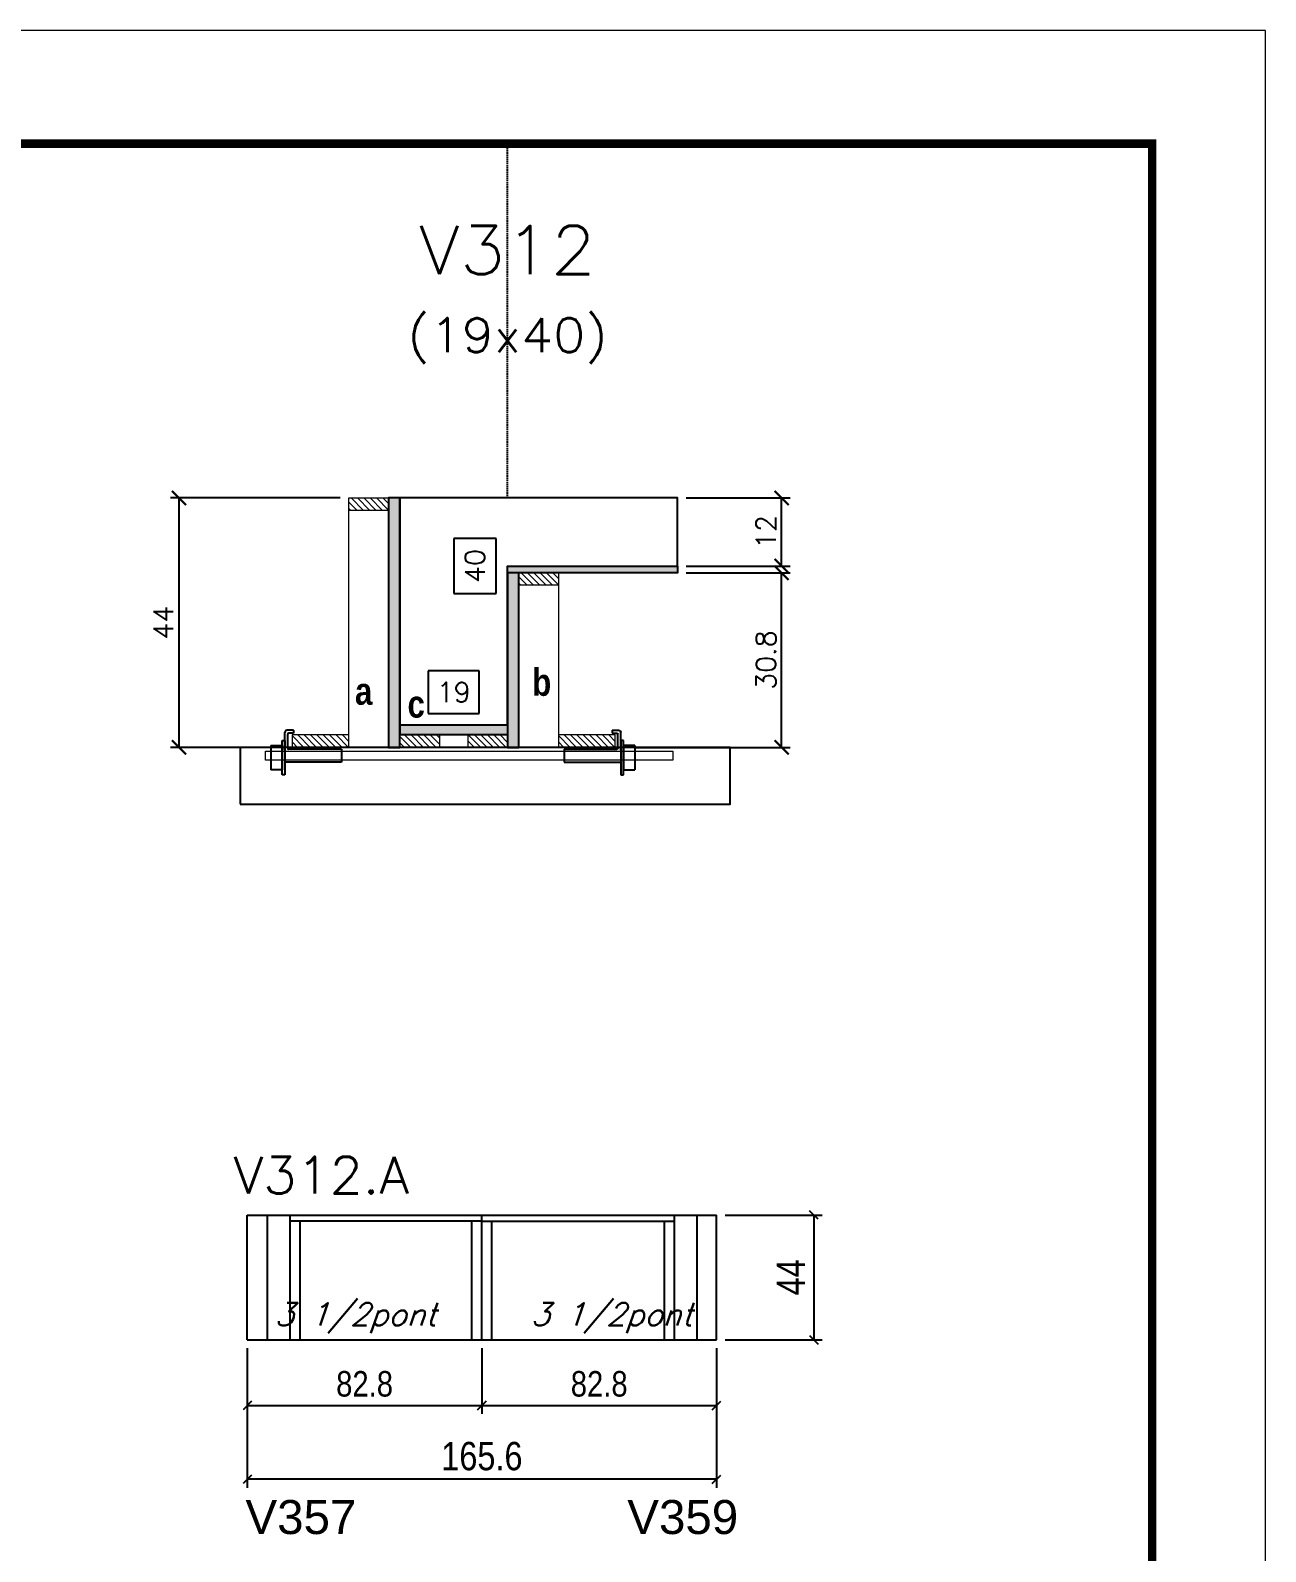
# Model space of a CAD drawing. Extents: x 137137 to 143418, y 10464 to 34486.
# Drawn here: x 141370 to 141806, y 32800 to 33337 of the extents above; entities that cross this region are included whole.
import ezdxf
from ezdxf.enums import TextEntityAlignment as Align

# ---------------------------------------------------------------- set-up
doc = ezdxf.new("R2010")
doc.units = 0
doc.linetypes.add('DASHED', pattern=[0.75, 0.5, -0.25])
doc.linetypes.add('HIDDEN', pattern=[0.375, 0.25, -0.125])
for name, color, linetype in [('5', 5, 'Continuous'), ('barrote', 251, 'Continuous'), ('COTA', 241, 'Continuous'), ('Cota Seção (2x)', 4, 'Continuous'), ('detalhes', 4, 'Continuous'), ('Painéis', 200, 'Continuous'), ('presilha', 1, 'Continuous'), ('SARR_2.2x7', 40, 'Continuous'), ('SARR_3.5x7', 81, 'Continuous'), ('texto', 7, 'Continuous'), ('Texto de Titulo', 7, 'Continuous'), ('Texto Qtd Sarr', 242, 'Continuous')]:
    doc.layers.add(name, color=color, linetype=linetype)
for name, color, linetype, lineweight in [('CONCRETO', 251, 'Continuous', 25), ('Escoras', 2, 'Continuous', 25), ('Folhas', 255, 'Continuous', 9), ('Hachura', 251, 'Continuous', 9), ('Madeira', 126, 'Continuous', 18), ('SARRAFO DE PRESSAO', 251, 'DASHED', 9), ('SCO-___-LAJ', 2, 'Continuous', 0), ('Texto Seção', 7, 'Continuous', 15)]:
    doc.layers.add(name, color=color, linetype=linetype, lineweight=lineweight)
doc.styles.add('COTA TECNICA', font='techl___.ttf', dxfattribs={"height": 10})
doc.styles.add('COTA TECNICA-50', font='techl___.ttf', dxfattribs={"height": 9})
doc.styles.add('REGUA-120', font='ROMANS.shx', dxfattribs={"height": 15})
doc.styles.add('Romans', font='romans.shx')
doc.styles.get("Standard").update_dxf_attribs({"font": 'arial.ttf'})
doc.styles.add('TECNICA', font='techb___.ttf', dxfattribs={"height": 10})
doc.dimstyles.new('COTA PAINEL-50', dxfattribs={"dimtxt": 9, "dimasz": 3, "dimexe": 3, "dimexo": 3, "dimgap": 3, "dimtad": 1, "dimdec": 1, "dimzin": 12, "dimdsep": 46, "dimtxsty": 'COTA TECNICA-50', "dimblk1": 'OBLIQUE', "dimblk2": 'OBLIQUE', "dimsah": 1, "dimcen": 0.9, "dimclrd": 4, "dimclre": 4, "dimclrt": 240, "dimadec": 1, "dimazin": 3, "dimtfac": 1, "dimtdec": 1, "dimtmove": 0, "dimatfit": 3, "dimfxl": 1, "dimtolj": 1, "dimtzin": 12, "dimarcsym": 0})
doc.dimstyles.new('Cota Seção (2x)', dxfattribs={"dimtxt": 7, "dimasz": 5, "dimexe": 3, "dimexo": 3, "dimgap": 2, "dimtad": 3, "dimdec": 1, "dimlfac": 0.5, "dimzin": 12, "dimdsep": 46, "dimtxsty": 'Romans', "dimblk": 'ARCHTICK', "dimcen": 0, "dimclrd": 4, "dimclre": 4, "dimclrt": 1, "dimadec": 1, "dimazin": 3, "dimtfac": 1, "dimtdec": 1, "dimtmove": 0, "dimatfit": 3, "dimldrblk": 'OBLIQUE', "dimfxl": 1, "dimtolj": 1, "dimtzin": 12, "dimarcsym": 0})
doc.dimstyles.new('Cota Seção interna', dxfattribs={"dimtxt": 7, "dimasz": 6, "dimexe": 0.18, "dimexo": 2, "dimgap": -4, "dimtad": 3, "dimdec": 1, "dimlfac": 0.5, "dimzin": 12, "dimdsep": 46, "dimtxsty": 'Romans', "dimblk": 'ARCHTICK', "dimcen": 0.09, "dimse1": 1, "dimse2": 1, "dimsd1": 1, "dimsd2": 1, "dimclrd": 180, "dimclre": 5, "dimclrt": 1, "dimadec": 0, "dimazin": 3, "dimtfac": 1, "dimtdec": 1, "dimtofl": 0, "dimtmove": 0, "dimatfit": 3, "dimldrblk": 'ARCHTICK', "dimfxl": 1, "dimtolj": 1, "dimtzin": 0, "dimarcsym": 0})
doc.dimstyles.new('PAINEL', dxfattribs={"dimtxt": 10, "dimasz": 3, "dimexe": 3, "dimexo": 3, "dimgap": 3, "dimtad": 1, "dimdec": 1, "dimzin": 12, "dimdsep": 46, "dimtxsty": 'COTA TECNICA', "dimblk1": 'OBLIQUE', "dimblk2": 'OBLIQUE', "dimsah": 1, "dimcen": 0.9, "dimclrd": 4, "dimclre": 4, "dimclrt": 240, "dimadec": 1, "dimazin": 3, "dimtfac": 1, "dimtdec": 1, "dimtmove": 0, "dimatfit": 3, "dimfxl": 1, "dimtolj": 1, "dimtzin": 12, "dimarcsym": 0})

# ---------------------------------------------------------------- blocks, each defined once
blk = doc.blocks.new('9999999999')
at = {"layer": 'Folhas'}
blk.add_lwpolyline([(98138.98, 34190.21), (99623.98, 34190.21), (99623.98, 35240.21), (98138.98, 35240.21)], close=True, dxfattribs=at)
at = {"layer": 'Folhas', "color": 30, "const_width": 3}
blk.add_lwpolyline([(98213.98, 34230.21), (99583.98, 34230.21), (99583.98, 35200.21), (98213.98, 35200.21)], close=True, dxfattribs=at)
blk = doc.blocks.new('titulo1')
at = {"layer": 'Defpoints', "color": 252, "linetype": 'HIDDEN', "ltscale": 2}
blk.add_line((0, 0), (0, 125), dxfattribs=at)
at = {"layer": 'Defpoints', "style": 'Romans', "oblique": 15}
blk.add_attdef('FOLHA', text='', height=10, dxfattribs=at).set_placement((0, 15.58), align=Align.MIDDLE_CENTER)
at = {"layer": 'Texto Qtd Sarr', "color": 3, "style": 'Romans', "oblique": 15}
for tag, height, p in [('TITULO', 17, (0, 71.45)), ('SEÇÃO', 12, (0, 41.55))]:
    blk.add_attdef(tag, text='', height=height, dxfattribs=at).set_placement(p, align=Align.MIDDLE_CENTER)
blk = doc.blocks.new('_ArchTick')
at = {"color": 0, "linetype": 'ByBlock', "const_width": 0.15}
blk.add_lwpolyline([(-0.5, -0.5), (0.5, 0.5)], dxfattribs=at)
blk = doc.blocks.new('*D556')
at = {"layer": 'COTA', "color": 4, "lineweight": -2, "transparency": 16777216}
for p, q in [((141601.26, 33145.8), (141637.98, 33145.8)), ((141634.98, 33084.2), (141634.98, 33145.8)), ((141583.66, 33084.2), (141637.98, 33084.2))]:
    blk.add_line(p, q, dxfattribs=at)
at = {"layer": 'Defpoints', "color": 0, "transparency": 16777216}
for p in [(141598.26, 33145.8), (141634.98, 33145.8), (141580.66, 33084.2)]:
    blk.add_point(p, dxfattribs=at)
at = {"layer": 'COTA', "color": 4, "lineweight": -2, "transparency": 16777216, "xscale": 5, "yscale": 5, "zscale": 5}
for p, rotation in [((141634.98, 33145.8), 90), ((141634.98, 33084.2), 270)]:
    blk.add_blockref('_ArchTick', p, dxfattribs=dict(at, rotation=rotation))
at = {"layer": 'COTA', "color": 1, "transparency": 16777216, "insert": (141629.48, 33115), "char_height": 7, "attachment_point": 5, "rotation": 90, "style": 'Romans'}
blk.add_mtext('\\A1;30.8', dxfattribs=at)
blk = doc.blocks.new('_Oblique')
at = {"color": 0, "linetype": 'ByBlock', "lineweight": -2}
blk.add_line((-0.5, -0.5), (0.5, 0.5), dxfattribs=at)
blk = doc.blocks.new('*D557')
at = {"layer": 'COTA', "color": 4, "lineweight": -2, "transparency": 16777216}
for p, q in [((141601.26, 33172.2), (141637.98, 33172.2)), ((141634.98, 33148.2), (141634.98, 33172.2)), ((141601.26, 33148.2), (141637.98, 33148.2))]:
    blk.add_line(p, q, dxfattribs=at)
at = {"layer": 'Defpoints', "color": 0, "transparency": 16777216}
for p in [(141598.26, 33172.2), (141634.98, 33172.2), (141598.26, 33148.2)]:
    blk.add_point(p, dxfattribs=at)
at = {"layer": 'COTA', "color": 4, "lineweight": -2, "transparency": 16777216, "xscale": 5, "yscale": 5, "zscale": 5}
for p, rotation in [((141634.98, 33172.2), 90), ((141634.98, 33148.2), 270)]:
    blk.add_blockref('_ArchTick', p, dxfattribs=dict(at, rotation=rotation))
at = {"layer": 'COTA', "color": 1, "transparency": 16777216, "insert": (141629.48, 33160.2), "char_height": 7, "attachment_point": 5, "rotation": 90, "style": 'Romans'}
blk.add_mtext('\\A1;12', dxfattribs=at)
blk = doc.blocks.new('*D558')
at = {"layer": 'Cota Seção (2x)', "color": 180, "lineweight": -2, "transparency": 16777216}
for p, q in [((141534.26, 33157.87), (141519.26, 33157.87)), ((141519.26, 33157.87), (141519.26, 33138.53)), ((141534.26, 33138.53), (141534.26, 33157.87)), ((141519.26, 33138.53), (141534.26, 33138.53))]:
    blk.add_line(p, q, dxfattribs=at)
at = {"layer": 'Defpoints', "color": 0, "transparency": 16777216}
for p in [(141538.26, 33172.2), (141538.26, 33172.2), (141538.26, 33092.2)]:
    blk.add_point(p, dxfattribs=at)
at = {"layer": 'Cota Seção (2x)', "color": 1, "transparency": 16777216, "insert": (141526.76, 33148.2), "char_height": 7, "attachment_point": 5, "rotation": 90, "style": 'Romans'}
blk.add_mtext('\\A1;40', dxfattribs=at)
blk = doc.blocks.new('PRESILHA METÁLICA 1')
at = {"layer": 'presilha'}
for p, q in [((7.5, 10.64), (7.5, 19.86)), ((12, 21), (8.64, 21)), ((9, 11.57), (9, 18.93)), ((12, 19.5), (9.57, 19.5)), ((12, 21), (12, 19.5)), ((0, 13), (6, 13)), ((0, 13), (0, 0)), ((6, 15.5), (7.5, 15.5)), ((6, -2.5), (6, 15.5)), ((6, 13), (6, 0)), ((7.5, 15.5), (7.5, -2.5)), ((37.5, 11), (9.57, 11)), ((37.5, 11), (37.5, 4.1)), ((6, 0), (0, 0)), ((37.5, 4.1), (7.5, 4.1)), ((7.5, -2.5), (6, -2.5))]:
    blk.add_line(p, q, dxfattribs=at)
for centre, radius, start, end in [((8.64, 19.86), 1.14, 90, 180), ((9.57, 18.93), 0.57, 90, 180), ((9.57, 11.57), 0.57, 180, 270)]:
    blk.add_arc(centre, radius, start, end, dxfattribs=at)
blk = doc.blocks.new('*D559')
at = {"layer": 'Cota Seção (2x)', "color": 180, "lineweight": -2, "transparency": 16777216}
for p, q in [((141528.26, 33111.2), (141510.26, 33111.2)), ((141510.26, 33111.2), (141510.26, 33096.2)), ((141528.26, 33096.2), (141528.26, 33111.2)), ((141510.26, 33096.2), (141528.26, 33096.2))]:
    blk.add_line(p, q, dxfattribs=at)
at = {"layer": 'Defpoints', "color": 0, "transparency": 16777216}
for p in [(141538.26, 33092.2), (141500.26, 33084.2), (141538.26, 33084.2)]:
    blk.add_point(p, dxfattribs=at)
at = {"layer": 'Cota Seção (2x)', "color": 1, "transparency": 16777216, "insert": (141519.26, 33103.7), "char_height": 7, "attachment_point": 5, "style": 'Romans'}
blk.add_mtext('\\A1;19', dxfattribs=at)
blk = doc.blocks.new('*D560')
at = {"layer": 'COTA', "color": 4, "lineweight": -2, "transparency": 16777216}
for p, q in [((141479.26, 33172.2), (141419.29, 33172.2)), ((141422.29, 33172.2), (141422.29, 33084.2)), ((141479.26, 33084.2), (141419.29, 33084.2))]:
    blk.add_line(p, q, dxfattribs=at)
at = {"layer": 'Defpoints', "color": 0, "transparency": 16777216}
for p in [(141482.26, 33172.2), (141422.29, 33084.2), (141482.26, 33084.2)]:
    blk.add_point(p, dxfattribs=at)
at = {"layer": 'COTA', "color": 4, "lineweight": -2, "transparency": 16777216, "xscale": 5, "yscale": 5, "zscale": 5}
for p, rotation in [((141422.29, 33172.2), 90), ((141422.29, 33084.2), 270)]:
    blk.add_blockref('_ArchTick', p, dxfattribs=dict(at, rotation=rotation))
at = {"layer": 'COTA', "color": 1, "transparency": 16777216, "insert": (141416.79, 33128.2), "char_height": 7, "attachment_point": 5, "rotation": 90, "style": 'Romans'}
blk.add_mtext('\\A1;44', dxfattribs=at)
blk = doc.blocks.new('*D563')
at = {"layer": 'COTA', "color": 4, "linetype": 'ByBlock', "lineweight": -2, "transparency": 16777216}
for p, q in [((141446.42, 32872.15), (141446.42, 32822.92)), ((141612.02, 32872.15), (141612.02, 32822.92)), ((141612.02, 32825.92), (141446.42, 32825.92))]:
    blk.add_line(p, q, dxfattribs=at)
at = {"layer": 'Defpoints', "color": 0, "linetype": 'ByBlock', "transparency": 16777216}
for p in [(141446.42, 32875.15), (141612.02, 32875.15), (141446.42, 32825.92)]:
    blk.add_point(p, dxfattribs=at)
at = {"layer": 'COTA', "color": 4, "linetype": 'ByBlock', "lineweight": -2, "transparency": 16777216, "xscale": 3, "yscale": 3, "zscale": 3, "rotation": 180}
blk.add_blockref('_Oblique', (141446.42, 32825.92), dxfattribs=at)
at = {"layer": 'COTA', "color": 4, "linetype": 'ByBlock', "lineweight": -2, "transparency": 16777216, "xscale": 3, "yscale": 3, "zscale": 3}
blk.add_blockref('_Oblique', (141612.02, 32825.92), dxfattribs=at)
at = {"layer": 'COTA', "color": 240, "linetype": 'ByBlock', "transparency": 16777216, "insert": (141529.22, 32834.03), "char_height": 10, "attachment_point": 5, "style": 'COTA TECNICA'}
blk.add_mtext('\\A1;165.6', dxfattribs=at)
blk = doc.blocks.new('*D561')
at = {"layer": 'COTA', "color": 4, "linetype": 'ByBlock', "lineweight": -2, "transparency": 16777216}
for p, q in [((141615.02, 32919.15), (141649.35, 32919.15)), ((141646.35, 32919.15), (141646.35, 32875.15)), ((141615.02, 32875.15), (141649.35, 32875.15))]:
    blk.add_line(p, q, dxfattribs=at)
at = {"layer": 'Defpoints', "color": 0, "linetype": 'ByBlock', "transparency": 16777216}
for p in [(141612.02, 32919.15), (141612.02, 32875.15), (141646.35, 32875.15)]:
    blk.add_point(p, dxfattribs=at)
at = {"layer": 'COTA', "color": 4, "linetype": 'ByBlock', "lineweight": -2, "transparency": 16777216, "xscale": 3, "yscale": 3, "zscale": 3}
for p, rotation in [((141646.35, 32919.15), 90), ((141646.35, 32875.15), 270)]:
    blk.add_blockref('_Oblique', p, dxfattribs=dict(at, rotation=rotation))
at = {"layer": 'COTA', "color": 240, "linetype": 'ByBlock', "transparency": 16777216, "insert": (141638.28, 32897.15), "char_height": 10, "attachment_point": 5, "rotation": 90, "style": 'COTA TECNICA'}
blk.add_mtext('\\A1;44', dxfattribs=at)
blk = doc.blocks.new('*D564')
at = {"layer": 'Defpoints', "color": 0, "linetype": 'ByBlock', "transparency": 16777216}
for p in [(141446.42, 32875.15), (141529.22, 32875.15), (141529.22, 32851.96)]:
    blk.add_point(p, dxfattribs=at)
at = {"layer": 'Escoras', "color": 4, "linetype": 'ByBlock', "lineweight": -2, "transparency": 16777216}
for p, q in [((141446.42, 32872.15), (141446.42, 32848.96)), ((141529.22, 32872.15), (141529.22, 32848.96)), ((141446.42, 32851.96), (141529.22, 32851.96))]:
    blk.add_line(p, q, dxfattribs=at)
at = {"layer": 'Escoras', "color": 4, "linetype": 'ByBlock', "lineweight": -2, "transparency": 16777216, "xscale": 3, "yscale": 3, "zscale": 3, "rotation": 180}
blk.add_blockref('_Oblique', (141446.42, 32851.96), dxfattribs=at)
at = {"layer": 'Escoras', "color": 4, "linetype": 'ByBlock', "lineweight": -2, "transparency": 16777216, "xscale": 3, "yscale": 3, "zscale": 3}
blk.add_blockref('_Oblique', (141529.22, 32851.96), dxfattribs=at)
at = {"layer": 'Escoras', "color": 240, "linetype": 'ByBlock', "transparency": 16777216, "insert": (141487.82, 32859.54), "char_height": 9, "attachment_point": 5, "style": 'COTA TECNICA-50'}
blk.add_mtext('\\A1;82.8', dxfattribs=at)
blk = doc.blocks.new('*D562')
at = {"layer": 'Defpoints', "color": 0, "linetype": 'ByBlock', "transparency": 16777216}
for p in [(141529.22, 32875.15), (141612.02, 32875.15), (141612.02, 32851.96)]:
    blk.add_point(p, dxfattribs=at)
at = {"layer": 'Escoras', "color": 4, "linetype": 'ByBlock', "lineweight": -2, "transparency": 16777216}
for p, q in [((141529.22, 32872.15), (141529.22, 32848.96)), ((141612.02, 32872.15), (141612.02, 32848.96)), ((141529.22, 32851.96), (141612.02, 32851.96))]:
    blk.add_line(p, q, dxfattribs=at)
at = {"layer": 'Escoras', "color": 4, "linetype": 'ByBlock', "lineweight": -2, "transparency": 16777216, "xscale": 3, "yscale": 3, "zscale": 3, "rotation": 180}
blk.add_blockref('_Oblique', (141529.22, 32851.96), dxfattribs=at)
at = {"layer": 'Escoras', "color": 4, "linetype": 'ByBlock', "lineweight": -2, "transparency": 16777216, "xscale": 3, "yscale": 3, "zscale": 3}
blk.add_blockref('_Oblique', (141612.02, 32851.96), dxfattribs=at)
at = {"layer": 'Escoras', "color": 240, "linetype": 'ByBlock', "transparency": 16777216, "insert": (141570.62, 32859.54), "char_height": 9, "attachment_point": 5, "style": 'COTA TECNICA-50'}
blk.add_mtext('\\A1;82.8', dxfattribs=at)

msp = doc.modelspace()

# ---------------------------------------------------------------- hatches: boundary and pattern name
at = {"layer": 'Hachura'}
h = msp.add_hatch(dxfattribs=at)
h.set_pattern_fill('ANSI31', color=256, scale=0.5, angle=270, style=0)
h.set_pattern_definition([(315, (164388.0823, 24864.5573), (1.12253202, 1.12253202), [])])
h.paths.add_polyline_path([(141482.26, 33167.8), (141482.26, 33172.2), (141496.26, 33172.2), (141496.26, 33167.8)])
h = msp.add_hatch(color=256, dxfattribs=at)
h.dxf.hatch_style = 1
h.paths.add_polyline_path([(141500.26, 33172.2), (141496.26, 33172.2), (141496.26, 33084.2), (141500.26, 33084.2)])
h = msp.add_hatch(color=256, dxfattribs=at)
h.dxf.hatch_style = 1
h.paths.add_polyline_path([(141538.26, 33145.8), (141538.26, 33148.2), (141598.26, 33148.2), (141598.26, 33145.8)])
h = msp.add_hatch(color=256, dxfattribs=at)
h.dxf.hatch_style = 1
h.paths.add_polyline_path([(141542.26, 33145.8), (141538.26, 33145.8), (141538.26, 33084.2), (141542.26, 33084.2)])
h = msp.add_hatch(dxfattribs=at)
h.set_pattern_fill('ANSI31', color=256, scale=0.5, angle=270, style=0)
h.set_pattern_definition([(315, (164448.0823, 24838.1573), (1.12253202, 1.12253202), [])])
h.paths.add_polyline_path([(141542.26, 33141.4), (141542.26, 33145.8), (141556.26, 33145.8), (141556.26, 33141.4)])
h = msp.add_hatch(dxfattribs=at)
h.set_pattern_fill('ANSI31', color=256, scale=0.5, angle=270, style=0)
h.set_pattern_definition([(315, (164354.0823, 24854.5573), (1.12253202, 1.12253202), [])])
h.paths.add_polyline_path([(141482.26, 33084.2), (141482.26, 33088.6), (141462.26, 33088.6), (141462.26, 33084.2)])
h = msp.add_hatch(color=256, dxfattribs=at)
h.dxf.hatch_style = 1
h.paths.add_polyline_path([(141500.26, 33088.6), (141500.26, 33092.2), (141538.26, 33092.2), (141538.26, 33088.6)])
h = msp.add_hatch(dxfattribs=at)
h.set_pattern_fill('ANSI31', color=256, scale=0.5, angle=270, style=0)
h.set_pattern_definition([(315, (164456.8844, 24854.5573), (1.12253202, 1.12253202), [])])
h.paths.add_polyline_path([(141500.26, 33084.2), (141500.26, 33088.6), (141514.26, 33088.6), (141514.26, 33084.2)])
h = msp.add_hatch(dxfattribs=at)
h.set_pattern_fill('ANSI31', color=256, scale=0.5, angle=270, style=0)
h.set_pattern_definition([(315, (164456.8823, 24854.5573), (1.12253202, 1.12253202), [])])
h.paths.add_polyline_path([(141538.26, 33084.2), (141538.26, 33088.6), (141524.26, 33088.6), (141524.26, 33084.2)])
h = msp.add_hatch(dxfattribs=at)
h.set_pattern_fill('ANSI31', color=256, scale=0.5, angle=270, style=0)
h.set_pattern_definition([(315, (164448.0823, 24854.5573), (1.12253202, 1.12253202), [])])
h.paths.add_polyline_path([(141576.26, 33084.2), (141576.26, 33088.6), (141556.26, 33088.6), (141556.26, 33084.2)])

# ---------------------------------------------------------------- linework, layer by layer
at = {"layer": 'barrote'}
msp.add_lwpolyline([(141443.9, 33064.2), (141616.87, 33064.2), (141616.87, 33084.2), (141443.9, 33084.2)], close=True, dxfattribs=at)
at = {"layer": 'CONCRETO'}
msp.add_lwpolyline([(141538.26, 33148.2), (141598.26, 33148.2), (141598.26, 33172.2), (141538.26, 33172.2), (141538.26, 33172.2), (141500.26, 33172.2), (141500.26, 33088.6), (141500.26, 33088.6), (141500.26, 33092.2), (141538.26, 33092.2)], close=True, dxfattribs=at)
at = {"layer": 'Madeira'}
for points in [[(141482.26, 33167.8), (141482.26, 33172.2), (141496.26, 33172.2), (141496.26, 33167.8)], [(141482.26, 33172.2), (141496.26, 33172.2), (141496.26, 33084.2), (141482.26, 33084.2)], [(141542.26, 33141.4), (141542.26, 33145.8), (141556.26, 33145.8), (141556.26, 33141.4)], [(141542.26, 33145.8), (141556.26, 33145.8), (141556.26, 33084.2), (141542.26, 33084.2)], [(141482.26, 33084.2), (141482.26, 33088.6), (141462.26, 33088.6), (141462.26, 33084.2)], [(141500.26, 33084.2), (141500.26, 33088.6), (141514.26, 33088.6), (141514.26, 33084.2)], [(141538.26, 33084.2), (141538.26, 33088.6), (141524.26, 33088.6), (141524.26, 33084.2)], [(141576.26, 33084.2), (141576.26, 33088.6), (141556.26, 33088.6), (141556.26, 33084.2)]]:
    msp.add_lwpolyline(points, close=True, dxfattribs=at)
at = {"layer": 'Painéis', "linetype": 'ByBlock'}
for p, q in [((141446.42, 32919.15), (141612.02, 32919.15)), ((141446.42, 32875.15), (141446.42, 32919.15)), ((141529.22, 32875.15), (141529.22, 32919.15)), ((141612.02, 32875.15), (141612.02, 32919.15)), ((141446.42, 32875.15), (141612.02, 32875.15))]:
    msp.add_line(p, q, dxfattribs=at)
at = {"layer": 'Painéis'}
for points in [[(141500.26, 33172.2), (141496.26, 33172.2), (141496.26, 33084.2), (141500.26, 33084.2)], [(141538.26, 33145.8), (141538.26, 33148.2), (141598.26, 33148.2), (141598.26, 33145.8)], [(141542.26, 33145.8), (141538.26, 33145.8), (141538.26, 33084.2), (141542.26, 33084.2)], [(141500.26, 33088.6), (141500.26, 33092.2), (141538.26, 33092.2), (141538.26, 33088.6)]]:
    msp.add_lwpolyline(points, close=True, dxfattribs=at)
at = {"layer": 'SARR_2.2x7', "linetype": 'Continuous'}
for p, q in [((141453.42, 32919.15), (141453.42, 32875.15)), ((141529.22, 32916.95), (141461.42, 32916.95)), ((141529.22, 32916.95), (141597.02, 32916.95)), ((141605.02, 32919.15), (141605.02, 32875.15))]:
    msp.add_line(p, q, dxfattribs=at)
at = {"layer": 'SARR_3.5x7'}
for p, q in [((141461.42, 32919.15), (141461.42, 32875.15)), ((141464.92, 32916.95), (141464.92, 32875.15)), ((141525.72, 32875.15), (141525.72, 32916.95)), ((141532.72, 32875.15), (141532.72, 32916.95)), ((141593.52, 32916.95), (141593.52, 32875.15)), ((141597.02, 32919.15), (141597.02, 32875.15))]:
    msp.add_line(p, q, dxfattribs=at)
at = {"layer": 'SCO-___-LAJ', "color": 1}
msp.add_lwpolyline([(141452.9, 33082.87), (141596.6, 33082.87), (141596.6, 33079.67), (141452.9, 33079.67)], close=True, dxfattribs=at)

# ---------------------------------------------------------------- block references
at = {"layer": 'presilha', "yscale": 0.6666666666666666, "zscale": 0.6666666666666666}
for p, xscale in [((141454.68, 33076.23), 0.6666666666666666), ((141583.23, 33076.23), -0.6666666666666666)]:
    msp.add_blockref('PRESILHA METÁLICA 1', p, dxfattribs=dict(at, xscale=xscale))
at = {"layer": 'SARRAFO DE PRESSAO', "color": 6, "linetype": 'ByBlock'}
msp.add_blockref('9999999999', (42181.81, -1903), dxfattribs=at)
at = {"layer": 'Texto Seção'}
ref = msp.add_blockref('titulo1', (141538.26, 33172.2), dxfattribs=at)
ref.add_attrib('TITULO', 'V312', dxfattribs={"layer": 'Texto de Titulo', "color": 7, "height": 17, "style": 'Romans', "width": 1.1}).set_placement((141538.26, 33259.7), align=Align.MIDDLE_CENTER)
ref.add_attrib('SEÇÃO', '(19x40)', dxfattribs={"layer": 'Texto de Titulo', "color": 7, "height": 12, "style": 'Romans', "width": 1.1}).set_placement((141538.26, 33229.7), align=Align.MIDDLE_CENTER)

# ---------------------------------------------------------------- texts
at = {"layer": '5', "linetype": 'Continuous'}
for s, p in [('V357', (141445.78, 32806.59)), ('V359', (141580.53, 32806.59))]:
    msp.add_text(s, height=12, rotation=0, dxfattribs=at).set_placement(p)
at = {"layer": 'detalhes', "style": 'TECNICA'}
for s, p in [('b', (141546.98, 33102.39)), ('a', (141484.43, 33099.23)), ('c', (141502.98, 33094.7))]:
    msp.add_text(s, height=9.6, dxfattribs=at).set_placement(p)
at = {"layer": 'texto', "color": 2, "char_height": 8, "attachment_point": 5, "style": 'Romans'}
for insert in [(141484.61, 32882.81), (141574.98, 32882.81)]:
    msp.add_mtext('{\\Q19;\\C256;3 1/2pont}', dxfattribs=dict(at, insert=insert))
at = {"layer": 'Texto Seção', "style": 'REGUA-120', "width": 1.05}
msp.add_text('V312.A', height=13, dxfattribs=at).set_placement((141441.56, 32926.72))

# ---------------------------------------------------------------- dimensions: what is measured, and where the dimension line sits
at = {"layer": 'COTA'}
for base, p1, p2, picture, middle in [((141422.29, 33084.2), (141482.26, 33172.2), (141482.26, 33084.2), '*D560', (141416.79, 33128.2)), ((141634.98, 33172.2), (141598.26, 33148.2), (141598.26, 33172.2), '*D557', (141629.48, 33160.2)), ((141634.98, 33145.8), (141580.66, 33084.2), (141598.26, 33145.8), '*D556', (141629.48, 33115))]:
    dim = msp.add_linear_dim(base=base, p1=p1, p2=p2, angle=90, dimstyle='Cota Seção (2x)', dxfattribs=at)
    dim.commit()
    dim.dimension.update_dxf_attribs({"geometry": picture, "text_midpoint": middle})
at = {"layer": 'COTA', "linetype": 'ByBlock'}
dim = msp.add_linear_dim(base=(141646.35, 32875.15), p1=(141612.02, 32919.15), p2=(141612.02, 32875.15), angle=90, dimstyle='PAINEL', dxfattribs=at)
dim.commit()
dim.dimension.update_dxf_attribs({"geometry": '*D561', "text_midpoint": (141638.28, 32897.15)})
dim = msp.add_linear_dim(base=(141446.42, 32825.92), p1=(141612.02, 32875.15), p2=(141446.42, 32875.15), dimstyle='PAINEL', dxfattribs=at)
dim.commit()
dim.dimension.update_dxf_attribs({"geometry": '*D563', "text_midpoint": (141529.22, 32834.03)})
at = {"layer": 'Cota Seção (2x)'}
dim = msp.add_linear_dim(base=(141538.26, 33172.2), p1=(141538.26, 33092.2), p2=(141538.26, 33172.2), angle=90, dimstyle='Cota Seção interna', dxfattribs=at)
dim.commit()
dim.dimension.update_dxf_attribs({"geometry": '*D558', "text_midpoint": (141538.26, 33148.2), "dimtype": 160})
dim = msp.add_linear_dim(base=(141538.26, 33092.2), p1=(141500.26, 33084.2), p2=(141538.26, 33084.2), dimstyle='Cota Seção interna', dxfattribs=at)
dim.commit()
dim.dimension.update_dxf_attribs({"geometry": '*D559', "text_midpoint": (141519.26, 33092.2), "dimtype": 160})
at = {"layer": 'Escoras', "linetype": 'ByBlock'}
for base, p1, p2, picture, middle in [((141529.22, 32851.96), (141446.42, 32875.15), (141529.22, 32875.15), '*D564', (141487.82, 32859.54)), ((141612.02, 32851.96), (141529.22, 32875.15), (141612.02, 32875.15), '*D562', (141570.62, 32859.54))]:
    dim = msp.add_linear_dim(base=base, p1=p1, p2=p2, dimstyle='COTA PAINEL-50', override={"dimarcsym": 1}, dxfattribs=at)
    dim.commit()
    dim.dimension.update_dxf_attribs({"geometry": picture, "text_midpoint": middle})

doc.saveas('drawing.dxf')
